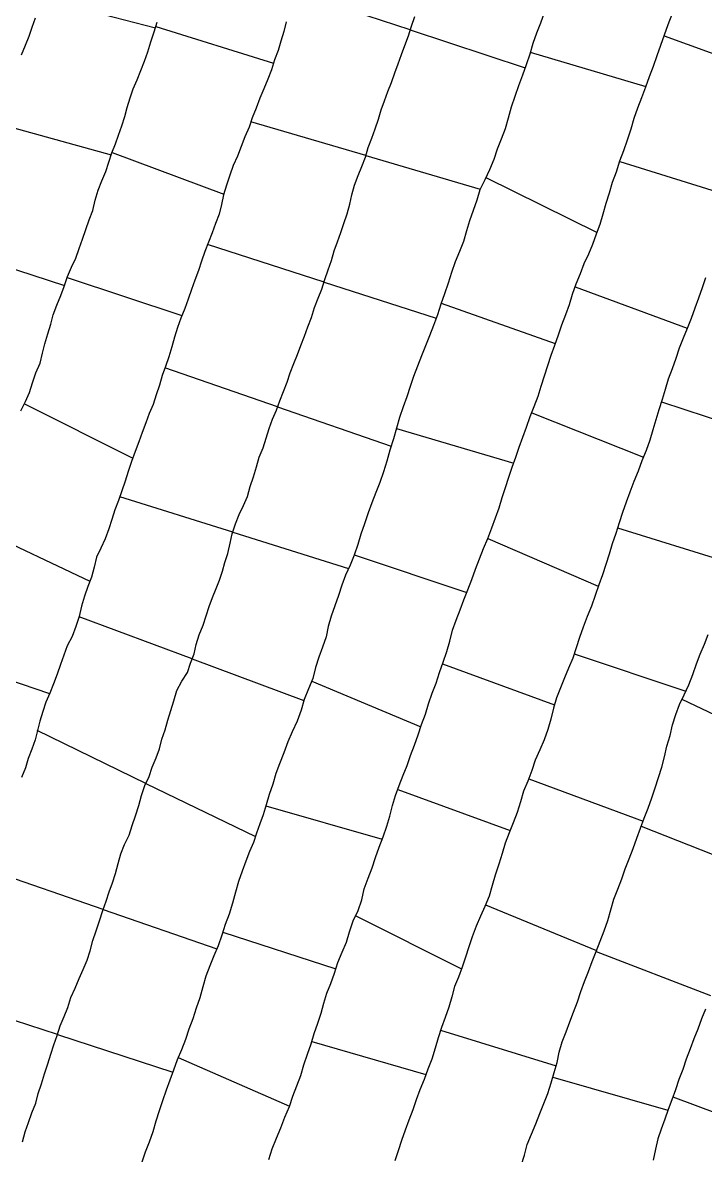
# Model space of a CAD drawing. Extents: x 703186 to 703989, y 1560402 to 1561368.
# Drawn here: x 703791.6 to 703817.19, y 1560489.99 to 1560532.48 of the extents above; entities that cross this region are included whole.
import ezdxf

# ---------------------------------------------------------------- set-up
doc = ezdxf.new("R2010")
doc.units = 0
doc.layers.add('10124_2002_REAL', color=30, linetype='Continuous')
doc.layers.add('AGROCAD PLL', color=7, linetype='Continuous')

msp = doc.modelspace()

# ---------------------------------------------------------------- linework, layer by layer
at = {"layer": '10124_2002_REAL'}
for points in [[(703811.1566, 1560532.8492), (703811.0188, 1560532.4634), (703810.8642, 1560532.0797), (703810.7283, 1560531.6953), (703810.6103, 1560531.2991), (703810.4793, 1560530.9007), (703810.3393, 1560530.5089), (703810.1854, 1560530.1034), (703810.0477, 1560529.7072), (703809.9176, 1560529.3132), (703809.8021, 1560528.8983), (703809.6905, 1560528.499), (703809.5439, 1560528.1113), (703809.3917, 1560527.736), (703809.2623, 1560527.3458), (703809.1078, 1560526.957), (703808.9233, 1560526.5829), (703808.7426, 1560526.2126), (703808.6216, 1560525.8224), (703808.4868, 1560525.4365), (703808.3543, 1560525.0502), (703808.2379, 1560524.6672), (703808.1231, 1560524.2704), (703807.9782, 1560523.8897), (703807.8188, 1560523.5001), (703807.6813, 1560523.1063), (703807.5511, 1560522.7102), (703807.4207, 1560522.3052), (703807.2826, 1560521.9158), (703807.1493, 1560521.5121), (703806.9987, 1560521.1236), (703806.8502, 1560520.735), (703806.7016, 1560520.353), (703806.5569, 1560519.9771), (703806.4032, 1560519.5865), (703806.2562, 1560519.2062), (703806.1341, 1560518.8254), (703805.9988, 1560518.4399), (703805.8616, 1560518.0609), (703805.7297, 1560517.671), (703805.6211, 1560517.2706), (703805.5003, 1560516.8612), (703805.3721, 1560516.4459), (703805.2591, 1560516.0333), (703805.1312, 1560515.6298), (703804.9917, 1560515.2326), (703804.8371, 1560514.8574), (703804.6887, 1560514.4634), (703804.5512, 1560514.0888), (703804.4217, 1560513.6808), (703804.2803, 1560513.287), (703804.1614, 1560512.8983), (703804.0288, 1560512.4996), (703803.8823, 1560512.1226), (703803.701, 1560511.7479), (703803.573, 1560511.372), (703803.4376, 1560510.9856), (703803.2999, 1560510.5958), (703803.1653, 1560510.2145), (703803.0554, 1560509.823), (703802.9804, 1560509.4353), (703802.8419, 1560509.0525), (703802.6998, 1560508.6804), (703802.584, 1560508.2897), (703802.4837, 1560507.8812), (703802.317, 1560507.4853), (703802.1578, 1560507.0876), (703802.0377, 1560506.6812), (703801.8867, 1560506.2716), (703801.6996, 1560505.874), (703801.5436, 1560505.4993), (703801.3918, 1560505.0852), (703801.2295, 1560504.6707), (703801.0925, 1560504.3069), (703800.9748, 1560503.9073), (703800.8436, 1560503.5288), (703800.7254, 1560503.1395), (703800.618, 1560502.7653), (703800.4953, 1560502.4291), (703800.3734, 1560502.079), (703800.2539, 1560501.727), (703800.1091, 1560501.3862), (703799.9702, 1560501.0225), (703799.8269, 1560500.6419), (703799.6946, 1560500.2639), (703799.5754, 1560499.8653), (703799.4723, 1560499.4487), (703799.3482, 1560499.0408), (703799.1999, 1560498.6428), (703799.0715, 1560498.2473), (703798.9325, 1560497.8508), (703798.7747, 1560497.4759), (703798.6135, 1560497.095), (703798.4653, 1560496.7085), (703798.3512, 1560496.3106), (703798.2446, 1560495.9019), (703798.1021, 1560495.5025), (703797.9761, 1560495.1087), (703797.8358, 1560494.7206), (703797.7024, 1560494.3287), (703797.5595, 1560493.9484), (703797.394, 1560493.5702), (703797.2632, 1560493.1836), (703797.1209, 1560492.8029), (703796.9791, 1560492.4354), (703796.8449, 1560492.0332), (703796.715, 1560491.6519), (703796.5964, 1560491.2742), (703796.4784, 1560490.8754), (703796.349, 1560490.4808), (703796.2014, 1560490.1085), (703796.07, 1560489.735)], [(703800.8359, 1560489.8297), (703800.952, 1560490.2319), (703801.1154, 1560490.6371), (703801.278, 1560491.0193), (703801.4363, 1560491.4154), (703801.6008, 1560491.8147), (703801.7312, 1560492.203), (703801.8825, 1560492.5888), (703802.0276, 1560492.9794), (703802.144, 1560493.3813), (703802.2801, 1560493.7826), (703802.4154, 1560494.1697), (703802.5301, 1560494.5631), (703802.6632, 1560494.9426), (703802.7866, 1560495.3193), (703802.8914, 1560495.6975), (703802.9988, 1560496.0652), (703803.1599, 1560496.4359), (703803.2886, 1560496.8241), (703803.4207, 1560497.2171), (703803.5783, 1560497.605), (703803.7419, 1560497.9818), (703803.8597, 1560498.3776), (703803.9898, 1560498.7852), (703804.1812, 1560499.1666), (703804.3137, 1560499.5709), (703804.4073, 1560499.9843), (703804.5593, 1560500.3839), (703804.7001, 1560500.7774), (703804.8258, 1560501.166), (703804.9665, 1560501.5515), (703805.1119, 1560501.9417), (703805.2494, 1560502.3333), (703805.3623, 1560502.7131), (703805.4689, 1560503.1058), (703805.5798, 1560503.4892), (703805.7172, 1560503.8631), (703805.8619, 1560504.2431), (703806.0142, 1560504.6123), (703806.1426, 1560504.992), (703806.2859, 1560505.3798), (703806.4253, 1560505.7635), (703806.5573, 1560506.1467), (703806.6989, 1560506.5403), (703806.8206, 1560506.9304), (703806.9495, 1560507.3202), (703807.1006, 1560507.7015), (703807.2225, 1560508.1027), (703807.3647, 1560508.4925), (703807.5051, 1560508.8874), (703807.6184, 1560509.2774), (703807.7196, 1560509.6843), (703807.8553, 1560510.067), (703808.0013, 1560510.447), (703808.1438, 1560510.8273), (703808.2958, 1560511.1994), (703808.4381, 1560511.5877), (703808.5731, 1560511.9743), (703808.7311, 1560512.3592), (703808.8792, 1560512.7556), (703809.0397, 1560513.1287), (703809.193, 1560513.5216), (703809.3322, 1560513.8983), (703809.4653, 1560514.279), (703809.5829, 1560514.6638), (703809.7053, 1560515.0455), (703809.8257, 1560515.4321), (703809.9563, 1560515.7996), (703810.0867, 1560516.1751), (703810.213, 1560516.5487), (703810.3457, 1560516.9229), (703810.4923, 1560517.3089), (703810.6298, 1560517.7058), (703810.7769, 1560518.0757), (703810.9211, 1560518.4608), (703811.0433, 1560518.8463), (703811.166, 1560519.2325), (703811.2836, 1560519.6185), (703811.4162, 1560519.9989), (703811.5476, 1560520.3851), (703811.6905, 1560520.7648), (703811.8128, 1560521.1417), (703811.9604, 1560521.5254), (703812.0961, 1560521.9014), (703812.2076, 1560522.291), (703812.3531, 1560522.686), (703812.5163, 1560523.0634), (703812.6557, 1560523.4394), (703812.825, 1560523.8098), (703812.9715, 1560524.1705), (703813.1139, 1560524.5528), (703813.2453, 1560524.9214), (703813.3573, 1560525.3108), (703813.4804, 1560525.7038), (703813.5978, 1560526.0969), (703813.7167, 1560526.4939), (703813.8638, 1560526.8885), (703813.9903, 1560527.2928), (703814.1356, 1560527.6858), (703814.2803, 1560528.0865), (703814.4073, 1560528.4933), (703814.5242, 1560528.8925), (703814.6669, 1560529.2817), (703814.8088, 1560529.6737), (703814.9619, 1560530.0656), (703815.1019, 1560530.4583), (703815.25, 1560530.8448), (703815.3884, 1560531.241), (703815.5193, 1560531.6327), (703815.6589, 1560532.0161), (703815.8018, 1560532.4069), (703815.9474, 1560532.7999)], [(703791.5381, 1560517.921), (703791.7109, 1560518.2645), (703791.8587, 1560518.6066), (703791.9765, 1560518.9718), (703792.1015, 1560519.3432), (703792.2567, 1560519.7028), (703792.3517, 1560520.0764), (703792.4352, 1560520.4313), (703792.5471, 1560520.8014), (703792.6607, 1560521.1661), (703792.7526, 1560521.5228), (703792.8847, 1560521.8826), (703793.0323, 1560522.237), (703793.1588, 1560522.5851), (703793.282, 1560522.9574), (703793.4327, 1560523.3057), (703793.591, 1560523.647), (703793.7268, 1560524.0014), (703793.8478, 1560524.3567), (703793.9702, 1560524.7172), (703794.0939, 1560525.0838), (703794.2278, 1560525.4372), (703794.3248, 1560525.8177), (703794.4356, 1560526.1902), (703794.571, 1560526.5502), (703794.72, 1560526.8971), (703794.8327, 1560527.245), (703794.9517, 1560527.5935), (703795.0789, 1560527.9332), (703795.2016, 1560528.2637), (703795.3255, 1560528.6082), (703795.4338, 1560528.9544), (703795.5182, 1560529.2994), (703795.6392, 1560529.6542), (703795.74, 1560529.9971), (703795.8927, 1560530.335), (703796.0383, 1560530.6831), (703796.1673, 1560531.0291), (703796.2943, 1560531.3895), (703796.4036, 1560531.7608), (703796.533, 1560532.1285), (703796.6468, 1560532.4941)], [(703792.0756, 1560532.6471), (703791.9434, 1560532.2963), (703791.838, 1560531.9566), (703791.6975, 1560531.6157), (703791.5515, 1560531.2539)], [(703801.4834, 1560532.5043), (703801.3962, 1560532.1466), (703801.2836, 1560531.7822), (703801.1762, 1560531.4329), (703801.0457, 1560531.0786), (703800.9361, 1560530.711), (703800.7972, 1560530.3535), (703800.6418, 1560529.9991), (703800.4991, 1560529.6398), (703800.3543, 1560529.2745), (703800.2088, 1560528.9089), (703800.0905, 1560528.5551), (703799.9359, 1560528.1938), (703799.793, 1560527.8337), (703799.6606, 1560527.4726), (703799.4971, 1560527.1197), (703799.3685, 1560526.7556), (703799.2494, 1560526.378), (703799.1303, 1560526.0166), (703799.0616, 1560525.6552), (703798.9646, 1560525.2956), (703798.8363, 1560524.9501), (703798.7063, 1560524.5964), (703798.5722, 1560524.2491), (703798.4339, 1560523.8961), (703798.3077, 1560523.533), (703798.1911, 1560523.1799), (703798.0559, 1560522.8205), (703797.9303, 1560522.467), (703797.8123, 1560522.1072), (703797.6819, 1560521.7498), (703797.5348, 1560521.3958), (703797.4066, 1560521.0365), (703797.2953, 1560520.6759), (703797.1942, 1560520.315), (703797.0871, 1560519.9394), (703796.9554, 1560519.5832), (703796.8267, 1560519.2376), (703796.7265, 1560518.876), (703796.6081, 1560518.5209), (703796.4895, 1560518.1552), (703796.3507, 1560517.812), (703796.2179, 1560517.4679), (703796.0868, 1560517.1091), (703795.9583, 1560516.7557), (703795.8186, 1560516.3921), (703795.6832, 1560516.0198), (703795.5585, 1560515.6446), (703795.4435, 1560515.2742), (703795.3212, 1560514.9163), (703795.1906, 1560514.556), (703795.0563, 1560514.2039), (703794.9492, 1560513.8433), (703794.8333, 1560513.4917), (703794.6973, 1560513.1205), (703794.5377, 1560512.7635), (703794.369, 1560512.4229), (703794.2858, 1560512.0465), (703794.1844, 1560511.6822), (703794.0509, 1560511.3275), (703793.9238, 1560510.9643), (703793.813, 1560510.584), (703793.7241, 1560510.2021), (703793.5983, 1560509.8228), (703793.4539, 1560509.4528), (703793.2655, 1560509.1049), (703793.1526, 1560508.7528), (703793.018, 1560508.3966), (703792.8917, 1560508.0389), (703792.7635, 1560507.6794), (703792.6171, 1560507.3274), (703792.4682, 1560506.9849), (703792.3578, 1560506.6329), (703792.2421, 1560506.2779), (703792.1534, 1560505.9214), (703792.0724, 1560505.5711), (703791.9502, 1560505.2211), (703791.8156, 1560504.8756), (703791.7086, 1560504.519), (703791.5616, 1560504.1597)], [(703791.5974, 1560490.4925), (703791.6936, 1560490.8647), (703791.8233, 1560491.2241), (703791.9501, 1560491.5768), (703792.1012, 1560491.9426), (703792.1886, 1560492.3057), (703792.3146, 1560492.6665), (703792.4173, 1560493.0503), (703792.5444, 1560493.4245), (703792.6638, 1560493.7806), (703792.7747, 1560494.1365), (703792.8929, 1560494.4813), (703793.0101, 1560494.8415), (703793.1619, 1560495.1897), (703793.2933, 1560495.5353), (703793.4037, 1560495.9029), (703793.5685, 1560496.2566), (703793.7185, 1560496.6159), (703793.8675, 1560496.9629), (703794.0152, 1560497.3035), (703794.1283, 1560497.6647), (703794.2376, 1560498.0409), (703794.3566, 1560498.4132), (703794.484, 1560498.7857), (703794.6065, 1560499.1661), (703794.7279, 1560499.5177), (703794.8439, 1560499.8699), (703794.9698, 1560500.2125), (703795.0795, 1560500.5645), (703795.1842, 1560500.9329), (703795.2844, 1560501.2987), (703795.4257, 1560501.6506), (703795.5971, 1560501.998), (703795.7093, 1560502.3586), (703795.8388, 1560502.729), (703795.9522, 1560503.1071), (703796.0523, 1560503.4803), (703796.1833, 1560503.8584), (703796.3477, 1560504.1964), (703796.4608, 1560504.5488), (703796.6079, 1560504.8938), (703796.7301, 1560505.2337), (703796.8201, 1560505.5947), (703796.9494, 1560505.9509), (703797.0453, 1560506.316), (703797.1537, 1560506.6782), (703797.2664, 1560507.0383), (703797.388, 1560507.4205), (703797.5678, 1560507.7788), (703797.7775, 1560508.0965), (703797.8991, 1560508.4514), (703798.0283, 1560508.799), (703798.1087, 1560509.1553), (703798.2214, 1560509.5187), (703798.3646, 1560509.8715), (703798.4841, 1560510.2212), (703798.5929, 1560510.5719), (703798.7193, 1560510.9114), (703798.852, 1560511.2461), (703798.9778, 1560511.567), (703799.0899, 1560511.9004), (703799.1865, 1560512.2309), (703799.2901, 1560512.5704), (703799.3766, 1560512.9468), (703799.4616, 1560513.305), (703799.5788, 1560513.6784), (703799.7243, 1560514.0281), (703799.8836, 1560514.3644), (703800.0344, 1560514.7082), (703800.1368, 1560515.0779), (703800.2551, 1560515.4409), (703800.365, 1560515.8101), (703800.4743, 1560516.1722), (703800.6144, 1560516.5302), (703800.7337, 1560516.8883), (703800.8442, 1560517.2479), (703800.965, 1560517.6061), (703801.1178, 1560517.9416), (703801.2404, 1560518.2949), (703801.3855, 1560518.6376), (703801.5181, 1560518.9898), (703801.6357, 1560519.3447), (703801.7683, 1560519.6921), (703801.8997, 1560520.028), (703802.0359, 1560520.3723), (703802.1671, 1560520.7143), (703802.2897, 1560521.0662), (703802.4338, 1560521.4215), (703802.5451, 1560521.788), (703802.6812, 1560522.1395), (703802.8165, 1560522.4828), (703802.9342, 1560522.8474), (703803.0536, 1560523.2064), (703803.1753, 1560523.5573), (703803.2841, 1560523.9127), (703803.3995, 1560524.2622), (703803.5255, 1560524.6003), (703803.638, 1560524.9501), (703803.7647, 1560525.3105), (703803.8665, 1560525.6633), (703803.9453, 1560526.0238), (703804.0417, 1560526.384), (703804.1763, 1560526.7433), (703804.3137, 1560527.0844), (703804.4507, 1560527.4299), (703804.557, 1560527.791), (703804.6864, 1560528.1426), (703804.8134, 1560528.4969), (703804.9376, 1560528.8554), (703805.0406, 1560529.2126), (703805.1696, 1560529.5497), (703805.2881, 1560529.895), (703805.4304, 1560530.2297), (703805.5579, 1560530.5905), (703805.6831, 1560530.9347), (703805.8059, 1560531.2807), (703805.934, 1560531.6224), (703806.0602, 1560531.9782), (703806.1805, 1560532.3419), (703806.3037, 1560532.7061)], [(703817.197, 1560522.9083), (703817.0736, 1560522.5289), (703816.9342, 1560522.1429), (703816.7982, 1560521.7666), (703816.6629, 1560521.3856), (703816.5097, 1560521.0104), (703816.3583, 1560520.6462), (703816.2135, 1560520.2702), (703816.0889, 1560519.8752), (703815.9435, 1560519.4871), (703815.8045, 1560519.1036), (703815.685, 1560518.7229), (703815.5756, 1560518.3392), (703815.4505, 1560517.9564), (703815.3386, 1560517.5826), (703815.2239, 1560517.204), (703815.1076, 1560516.8185), (703814.9722, 1560516.4291), (703814.8175, 1560516.0379), (703814.6782, 1560515.6486), (703814.5145, 1560515.2634), (703814.3683, 1560514.8706), (703814.2311, 1560514.486), (703814.0916, 1560514.1006), (703813.9576, 1560513.7111), (703813.8346, 1560513.3158), (703813.7045, 1560512.9212), (703813.5922, 1560512.5334), (703813.4689, 1560512.1459), (703813.3326, 1560511.7616), (703813.1962, 1560511.384), (703813.0577, 1560510.9945), (703812.924, 1560510.5915), (703812.7601, 1560510.199), (703812.6125, 1560509.8048), (703812.4733, 1560509.4171), (703812.3517, 1560509.0242), (703812.221, 1560508.636), (703812.0592, 1560508.2648), (703811.9078, 1560507.9002), (703811.7623, 1560507.524), (703811.6154, 1560507.1469), (703811.5071, 1560506.7564), (703811.4, 1560506.3557), (703811.2917, 1560505.9628), (703811.1527, 1560505.577), (703810.9863, 1560505.1957), (703810.8143, 1560504.8174), (703810.6867, 1560504.4218), (703810.5396, 1560504.026), (703810.3828, 1560503.6426), (703810.2655, 1560503.2436), (703810.1397, 1560502.8489), (703809.9931, 1560502.4555), (703809.84, 1560502.0834), (703809.6947, 1560501.6925), (703809.5713, 1560501.3044), (703809.4523, 1560500.9125), (703809.3195, 1560500.5014), (703809.1977, 1560500.1091), (703809.0859, 1560499.7088), (703808.9282, 1560499.3258), (703808.7606, 1560498.9588), (703808.6038, 1560498.5804), (703808.4575, 1560498.189), (703808.327, 1560497.8047), (703808.2037, 1560497.4235), (703808.078, 1560497.0486), (703807.9431, 1560496.6713), (703807.7942, 1560496.3162), (703807.6868, 1560495.9395), (703807.5723, 1560495.5452), (703807.4463, 1560495.1538), (703807.299, 1560494.7826), (703807.1794, 1560494.3941), (703807.0649, 1560494.005), (703806.9399, 1560493.6014), (703806.7958, 1560493.2198), (703806.651, 1560492.8385), (703806.497, 1560492.4481), (703806.3501, 1560492.0732), (703806.2236, 1560491.6905), (703806.0799, 1560491.3089), (703805.9437, 1560490.9309), (703805.8064, 1560490.5483), (703805.6778, 1560490.1587), (703805.5587, 1560489.7855)], [(703810.2902, 1560489.6097), (703810.4084, 1560489.9949), (703810.5159, 1560490.3964), (703810.6777, 1560490.7811), (703810.839, 1560491.1679), (703810.99, 1560491.5526), (703811.1368, 1560491.933), (703811.2889, 1560492.3077), (703811.4191, 1560492.7028), (703811.5294, 1560493.0896), (703811.6403, 1560493.4743), (703811.7156, 1560493.8568), (703811.8321, 1560494.2446), (703811.9745, 1560494.6205), (703812.1115, 1560494.9977), (703812.2471, 1560495.3617), (703812.3981, 1560495.7406), (703812.5289, 1560496.1279), (703812.6644, 1560496.5057), (703812.8142, 1560496.8855), (703812.9519, 1560497.2604), (703813.0989, 1560497.6361), (703813.2472, 1560498.0205), (703813.4057, 1560498.4077), (703813.54, 1560498.7932), (703813.648, 1560499.1942), (703813.7655, 1560499.5925), (703813.9127, 1560499.9708), (703814.0583, 1560500.3564), (703814.1934, 1560500.7332), (703814.3386, 1560501.1152), (703814.4909, 1560501.5022), (703814.6281, 1560501.8845), (703814.7578, 1560502.2639), (703814.9056, 1560502.6384), (703815.0459, 1560503.0092), (703815.1827, 1560503.3937), (703815.3155, 1560503.7761), (703815.4429, 1560504.1615), (703815.5568, 1560504.5524), (703815.6633, 1560504.9331), (703815.7439, 1560505.341), (703815.873, 1560505.738), (703815.9673, 1560506.136), (703816.0807, 1560506.523), (703816.2217, 1560506.903), (703816.3943, 1560507.2671), (703816.5756, 1560507.6402), (703816.7188, 1560508.0292), (703816.8598, 1560508.421), (703817.0032, 1560508.7848), (703817.1558, 1560509.1627), (703817.2934, 1560509.5308)], [(703817.2, 1560495.4694), (703817.0497, 1560495.1025), (703816.9106, 1560494.7254), (703816.7598, 1560494.3559), (703816.6227, 1560493.9866), (703816.4757, 1560493.6001), (703816.354, 1560493.2121), (703816.2032, 1560492.8355), (703816.0735, 1560492.4469), (703815.9339, 1560492.0727), (703815.801, 1560491.7085), (703815.6743, 1560491.3408), (703815.5336, 1560490.9736), (703815.4174, 1560490.6095), (703815.3217, 1560490.2129), (703815.2411, 1560489.8088)]]:
    msp.add_lwpolyline(points, dxfattribs=at)
at = {"layer": 'AGROCAD PLL', "color": 3, "true_color": 0x00ff00}
for points in [[(703806.1348, 1560532.2039), (703801.8289, 1560533.6281)], [(703806.1348, 1560532.2039), (703810.4365, 1560530.781)], [(703806.1348, 1560532.2039), (703810.4365, 1560530.781)], [(703810.6318, 1560531.3714), (703814.9676, 1560530.0801)], [(703810.6318, 1560531.3714), (703814.9671, 1560530.0802)], [(703790.6233, 1560528.7035), (703794.9252, 1560527.5158)], [(703804.4689, 1560527.4918), (703800.1592, 1560528.7605)], [(703794.9583, 1560527.6112), (703799.1398, 1560526.0454)], [(703804.4689, 1560527.4918), (703808.7516, 1560526.2311)], [(703804.4689, 1560527.4918), (703808.7516, 1560526.2311)], [(703793.267, 1560522.9122), (703797.5728, 1560521.4874)], [(703812.3094, 1560522.5673), (703816.5131, 1560521.0188)], [(703812.3094, 1560522.5673), (703816.5132, 1560521.0188)], [(703807.2968, 1560521.9558), (703811.5686, 1560520.4408)], [(703801.1604, 1560518.0644), (703796.9358, 1560519.5304)], [(703791.6701, 1560518.1833), (703795.7277, 1560516.1421)], [(703801.1604, 1560518.0644), (703805.4159, 1560516.5877)], [(703801.1604, 1560518.0644), (703805.4159, 1560516.5877)], [(703810.6836, 1560517.8411), (703814.8719, 1560516.1756)], [(703809.0367, 1560513.1216), (703813.1802, 1560511.3391)], [(703804.0322, 1560512.51), (703808.2572, 1560511.1048)], [(703797.9575, 1560508.6086), (703793.7182, 1560510.1843)], [(703788.3534, 1560508.7647), (703792.6112, 1560507.3133)], [(703788.3534, 1560508.7647), (703792.611, 1560507.3134)], [(703797.9575, 1560508.6086), (703802.1471, 1560507.0514)], [(703797.9575, 1560508.6086), (703802.1471, 1560507.0514)], [(703807.3395, 1560508.4234), (703811.544, 1560506.8896)], [(703796.2234, 1560503.9408), (703792.1532, 1560505.9205)], [(703796.2234, 1560503.9408), (703792.1532, 1560505.9205)], [(703805.6627, 1560503.7149), (703809.8745, 1560502.1672)], [(703800.7126, 1560503.0948), (703805.075, 1560501.8427)], [(703794.6222, 1560499.2117), (703790.346, 1560500.6882)], [(703794.6222, 1560499.2117), (703798.8857, 1560497.7396)], [(703794.6222, 1560499.2117), (703798.8857, 1560497.7396)], [(703808.9527, 1560499.3854), (703813.1129, 1560497.6724)], [(703799.1092, 1560498.3634), (703803.3439, 1560496.9886)], [(703792.9063, 1560494.5225), (703788.6025, 1560495.9228)], [(703807.2683, 1560494.683), (703811.604, 1560493.3483)], [(703802.4424, 1560494.2623), (703806.7183, 1560493.0156)], [(703811.4796, 1560492.9148), (703815.7928, 1560491.6848)], [(703815.9734, 1560492.1786), (703820.1565, 1560490.618)]]:
    msp.add_lwpolyline(points, dxfattribs=at)
at = {"layer": 'AGROCAD PLL', "color": 5, "true_color": 0x0000ff}
for points in [[(703792.3279, 1560533.4002), (703796.5828, 1560532.2883)], [(703815.648, 1560531.9862), (703819.8178, 1560530.4679)], [(703813.984, 1560527.2727), (703818.1959, 1560525.9549)], [(703788.9918, 1560523.9838), (703793.1678, 1560522.6124)], [(703802.9024, 1560522.7489), (703807.1031, 1560521.3928)], [(703802.9024, 1560522.7489), (703807.1031, 1560521.3928)], [(703815.5461, 1560518.2488), (703819.7386, 1560516.8787)], [(703799.48, 1560513.3635), (703795.2406, 1560514.6941)], [(703813.9012, 1560513.5299), (703818.0172, 1560512.2492)], [(703812.2773, 1560508.8032), (703816.457, 1560507.396)], [(703802.4414, 1560507.7807), (703806.5275, 1560506.0602)], [(703814.7883, 1560502.3411), (703818.8152, 1560500.7518)], [(703804.086, 1560498.9769), (703808.0553, 1560496.985)]]:
    msp.add_lwpolyline(points, dxfattribs=at)
at = {"layer": 'AGROCAD PLL', "color": 1, "true_color": 0xff0000}
for points in [[(703796.5957, 1560532.3299), (703801.0092, 1560530.9561)], [(703808.9633, 1560526.6639), (703813.1333, 1560524.6073)], [(703802.9024, 1560522.7489), (703798.5366, 1560524.1582)], [(703805.615, 1560517.2499), (703810.0096, 1560515.9532)], [(703789.994, 1560513.4788), (703794.1254, 1560511.5254)], [(703799.48, 1560513.3635), (703803.8231, 1560512.0003)], [(703799.48, 1560513.3635), (703803.8231, 1560512.0003)], [(703816.3124, 1560507.0944), (703820.5236, 1560505.0981)], [(703796.2234, 1560503.9408), (703800.3277, 1560501.9444)], [(703796.2234, 1560503.9408), (703800.3277, 1560501.9444)], [(703810.5714, 1560504.1117), (703814.8583, 1560502.5185)], [(703813.0997, 1560497.6382), (703817.3915, 1560495.9825)], [(703792.9063, 1560494.5225), (703797.237, 1560493.1134)], [(703792.9063, 1560494.5225), (703797.237, 1560493.1134)], [(703797.4325, 1560493.6582), (703801.6065, 1560491.8317)]]:
    msp.add_lwpolyline(points, dxfattribs=at)

doc.saveas('drawing.dxf')
